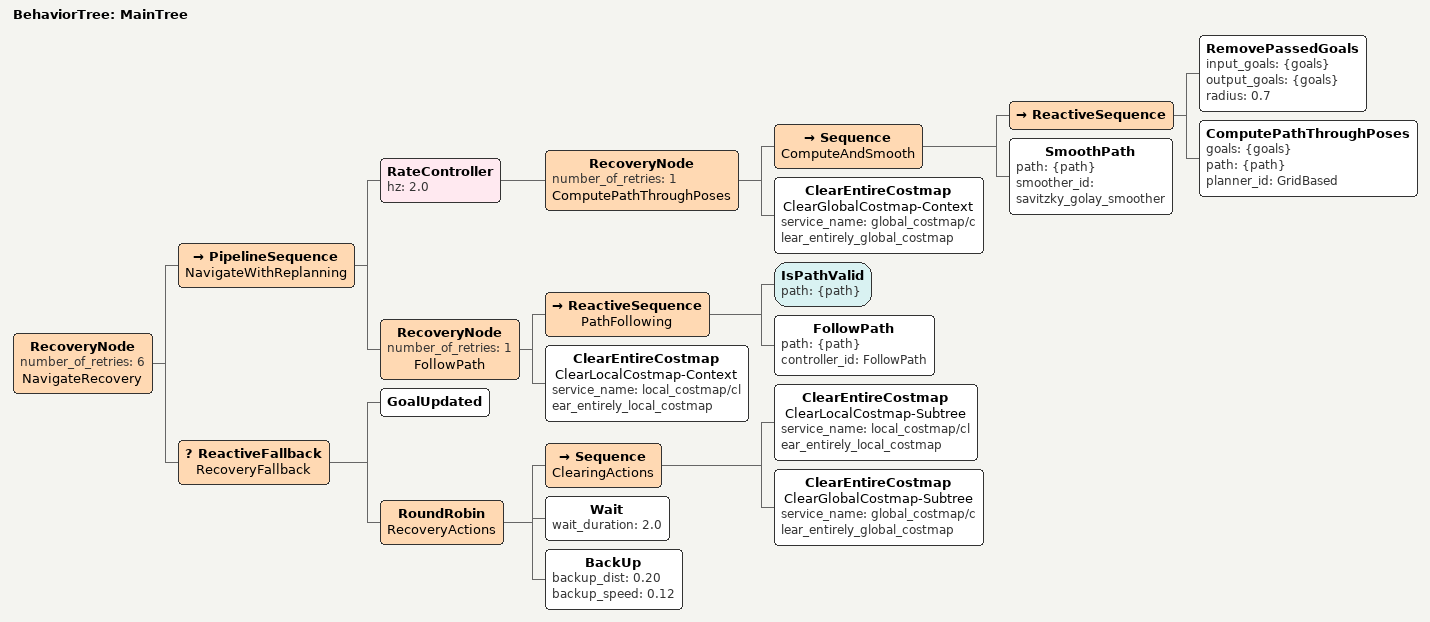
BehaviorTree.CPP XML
<root main_tree_to_execute="MainTree">
  <BehaviorTree ID="MainTree">
    <RecoveryNode number_of_retries="6" name="NavigateRecovery">
      <PipelineSequence name="NavigateWithReplanning">
        <RateController hz="2.0">
          <RecoveryNode number_of_retries="1" name="ComputePathThroughPoses">
            <Sequence name="ComputeAndSmooth">
              <ReactiveSequence>
                <RemovePassedGoals input_goals="{goals}" output_goals="{goals}" radius="0.7"/>
                <ComputePathThroughPoses goals="{goals}" path="{path}" planner_id="GridBased"/>
              </ReactiveSequence>
              <SmoothPath path="{path}" smoother_id="savitzky_golay_smoother"/>
            </Sequence>
            <ClearEntireCostmap
              name="ClearGlobalCostmap-Context"
              service_name="global_costmap/clear_entirely_global_costmap"/>
          </RecoveryNode>
        </RateController>
        <RecoveryNode number_of_retries="1" name="FollowPath">
          <ReactiveSequence name="PathFollowing">
            <IsPathValid path="{path}"/>
            <FollowPath path="{path}" controller_id="FollowPath"/>
          </ReactiveSequence>
          <ClearEntireCostmap
            name="ClearLocalCostmap-Context"
            service_name="local_costmap/clear_entirely_local_costmap"/>
        </RecoveryNode>
      </PipelineSequence>
      <ReactiveFallback name="RecoveryFallback">
        <GoalUpdated/>
        <RoundRobin name="RecoveryActions">
          <Sequence name="ClearingActions">
            <ClearEntireCostmap
              name="ClearLocalCostmap-Subtree"
              service_name="local_costmap/clear_entirely_local_costmap"/>
            <ClearEntireCostmap
              name="ClearGlobalCostmap-Subtree"
              service_name="global_costmap/clear_entirely_global_costmap"/>
          </Sequence>
          <Wait wait_duration="2.0"/>
          <BackUp backup_dist="0.20" backup_speed="0.12"/>
        </RoundRobin>
      </ReactiveFallback>
    </RecoveryNode>
  </BehaviorTree>
</root>
